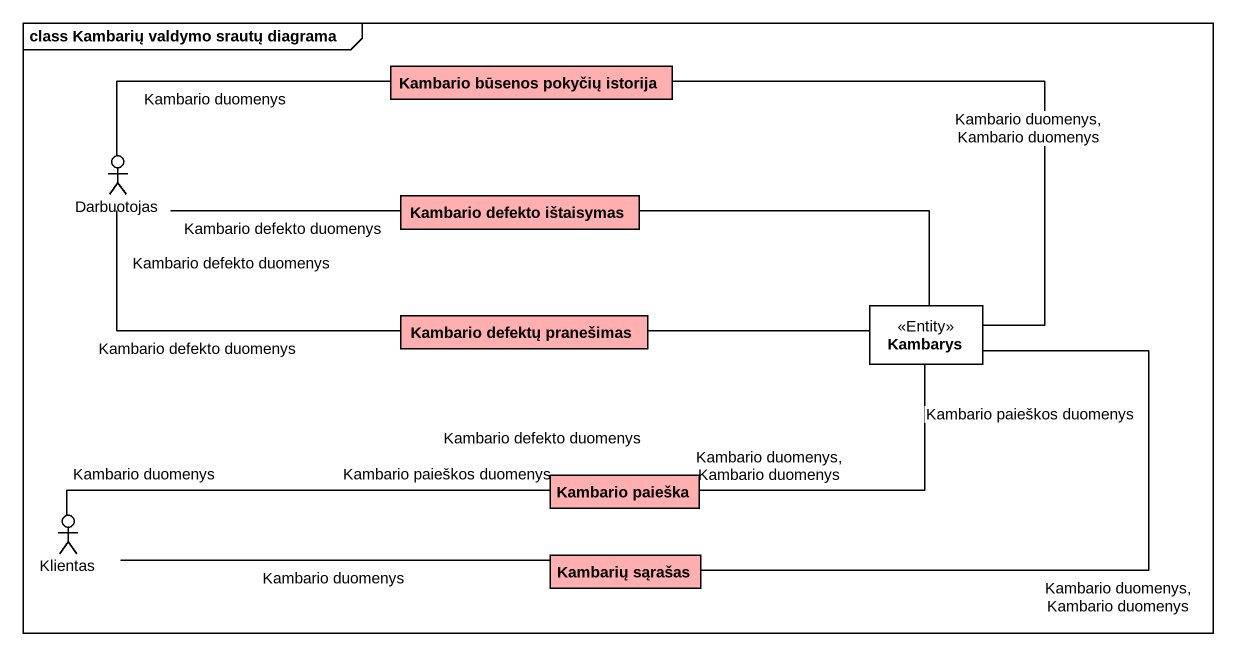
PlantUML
@startuml
mainframe class Kambarių valdymo srautų diagrama
allowmixing
hide circle
hide empty members
class "Kambario būsenos pokyčių istorija" as Kambario_būsenos_pokyčių #FFAFAF
actor Darbuotojas
class "Kambario defekto ištaisymas" as Kambario_defekto_ištaisymas #FFAFAF
class Kambarys <<Entity>>
class "Kambario defektų pranešimas" as Kambario_defektų_pranešimas #FFAFAF
class "Kambario paieška" as Kambario_paieška #FFAFAF
actor Klientas
class "Kambarių sąrašas" as Kambarių_sąrašas #FFAFAF
Kambario_būsenos_pokyčių -- Kambarys : Kambario duomenys, Kambario duomenys
Darbuotojas -right- Kambario_būsenos_pokyčių : Kambario duomenys
Darbuotojas -right- Kambario_defekto_ištaisymas : Kambario defekto duomenys
Darbuotojas -right- Kambario_defektų_pranešimas : Kambario defekto duomenys
Kambario_defekto_ištaisymas -right- Kambarys : Kambario defekto duomenys
Kambario_defektų_pranešimas -right- Kambarys : Kambario defekto duomenys
Kambario_paieška -right- Kambarys : Kambario paieškos duomenys\nKambario duomenys, Kambario duomenys
Klientas -right- Kambario_paieška : Kambario paieškos duomenys\nKambario duomenys
Klientas -right- Kambarių_sąrašas : Kambario duomenys
Kambarių_sąrašas -up- Kambarys : Kambario duomenys, Kambario duomenys
@enduml
